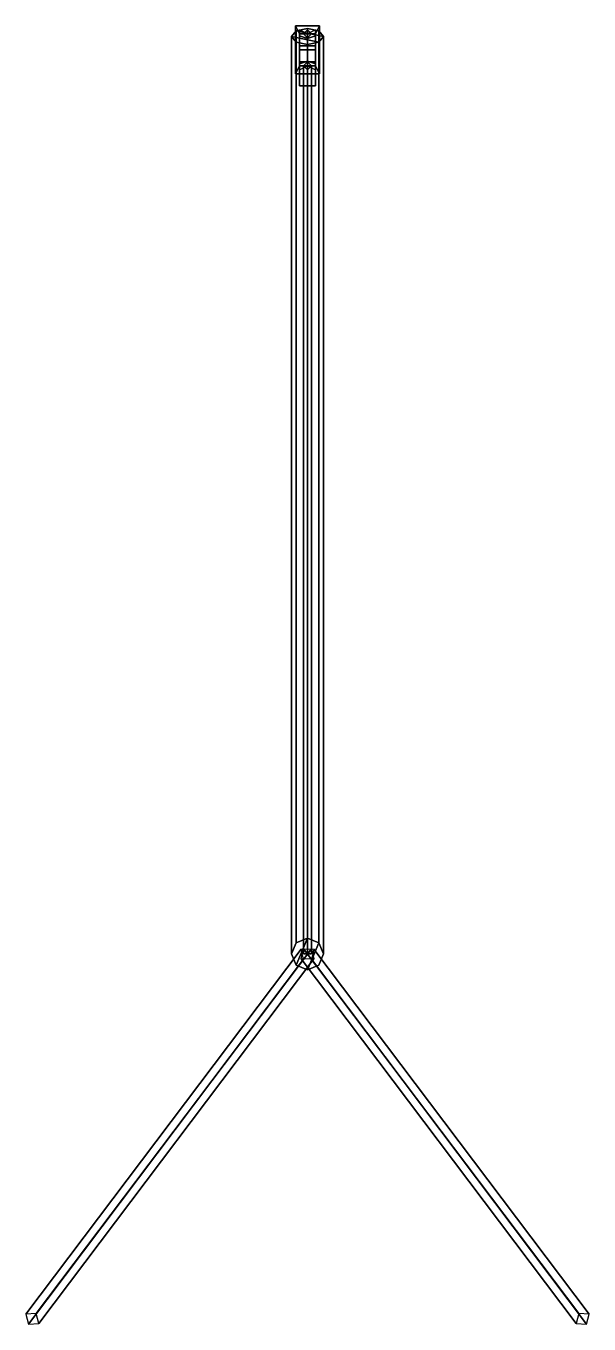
# Model space of a CAD drawing. Extents: x -0.71 to 0.71, y -0.01 to 3.25.
import ezdxf

# ---------------------------------------------------------------- set-up
doc = ezdxf.new("R2010")
doc.units = 0
doc.layers.add('CRANE', color=1, linetype='CONTINUOUS')

msp = doc.modelspace()

# ---------------------------------------------------------------- linework, layer by layer
at = {"layer": 'CRANE'}
for points in [[(-0.04, 3.2236, 3.38), (-0.0283, 3.2378, 3.3555), (-0.0283, 0.9483, 2.0337), (-0.04, 0.92, 2.05)], [(-0.0283, 3.2378, 3.3555), (-0.04, 3.2236, 3.38), (0.0283, 3.2095, 3.4045), (0.04, 3.2236, 3.38)], [(-0.02, 3.23, 2.74), (-0.02, 3.15, 2.74), (-0.03, 3.13, 2.84), (-0.03, 3.25, 2.84)], [(-0.03, 3.25, 2.84), (-0.03, 3.13, 2.84), (0.03, 3.13, 2.84), (0.03, 3.25, 2.84)], [(0.03, 3.25, 2.84), (0.02, 3.23, 2.74), (-0.02, 3.23, 2.74), (-0.03, 3.25, 2.84)], [(-0.0283, 3.2378, 3.3555), (0, 3.2436, 3.3454), (0, 0.96, 2.0269), (-0.0283, 0.9483, 2.0337)], [(0, 3.2436, 3.3454), (-0.0283, 3.2378, 3.3555), (0.04, 3.2236, 3.38), (0.0283, 3.2378, 3.3555)], [(0, 3.2183, 2.8683), (0, 3.23, 2.84), (-0.02, 3.24, 2.84), (-0.02, 3.2254, 2.8754)], [(-0.02, 3.2254, 2.8754), (-0.02, 3.24, 2.84), (-0.02, 3.14, 2.84), (-0.02, 3.1546, 2.8754)], [(-0.02, 3.15, 2.69), (-0.02, 3.23, 2.74), (0.02, 3.23, 2.74), (0.02, 3.15, 2.69)], [(-0.02, 3.15, 2.74), (-0.02, 3.23, 2.74), (-0.02, 3.15, 2.69), (-0.02, 3.1, 2.69)], [(-0.02, 3.23, 2.64), (-0.02, 3.19, 2.63), (0.02, 3.19, 2.63), (0.02, 3.23, 2.64)], [(-0.02, 3.16, 2.61), (-0.02, 3.19, 2.63), (-0.02, 3.23, 2.64), (-0.02, 3.2, 2.61)], [(-0.02, 3.2, 2.61), (-0.02, 3.23, 2.64), (0.02, 3.23, 2.64), (0.02, 3.2, 2.61)], [(0, 3.24, 2.84), (-0.01, 3.23, 2.84), (-0.01, 3.23, 3.34), (0, 3.24, 3.34)], [(-0.01, 3.23, 2.84), (0, 3.22, 2.84), (0, 3.22, 3.34), (-0.01, 3.23, 3.34)], [(0, 3.2436, 3.3454), (0.0283, 3.2378, 3.3555), (0.0283, 0.9483, 2.0337), (0, 0.96, 2.0269)], [(0, 3.23, 2.84), (0, 3.2183, 2.8683), (0.02, 3.2254, 2.8754), (0.02, 3.24, 2.84)], [(0.01, 3.23, 2.84), (0, 3.24, 2.84), (0, 3.24, 3.34), (0.01, 3.23, 3.34)], [(0, 3.22, 2.84), (0.01, 3.23, 2.84), (0.01, 3.23, 3.34), (0, 3.22, 3.34)], [(0.03, 3.13, 2.84), (0.02, 3.15, 2.74), (0.02, 3.23, 2.74), (0.03, 3.25, 2.84)], [(0.02, 3.24, 2.84), (0.02, 3.2254, 2.8754), (0.02, 3.1546, 2.8754), (0.02, 3.14, 2.84)], [(0.02, 3.15, 2.69), (0.02, 3.23, 2.74), (0.02, 3.15, 2.74), (0.02, 3.1, 2.69)], [(0.02, 3.23, 2.64), (0.02, 3.19, 2.63), (0.02, 3.16, 2.61), (0.02, 3.2, 2.61)], [(0.0283, 3.2378, 3.3555), (0.04, 3.2236, 3.38), (0.04, 0.92, 2.05), (0.0283, 0.9483, 2.0337)], [(-0.0283, 3.2095, 3.4045), (-0.04, 3.2236, 3.38), (-0.04, 0.92, 2.05), (-0.0283, 0.9483, 2.099)], [(-0.04, 3.2236, 3.38), (-0.0283, 3.2095, 3.4045), (0, 3.2036, 3.4146), (0.0283, 3.2095, 3.4045)], [(0, 3.2036, 3.4146), (-0.0283, 3.2095, 3.4045), (-0.0283, 0.9483, 2.099), (0, 0.96, 2.1193)], [(0, 3.19, 2.88), (0, 3.2183, 2.8683), (-0.02, 3.2254, 2.8754), (-0.02, 3.19, 2.89)], [(-0.02, 3.19, 2.89), (-0.02, 3.2254, 2.8754), (-0.02, 3.1546, 2.8754), (-0.02, 3.19, 2.89)], [(0.02, 3.2, 2.61), (0.02, 3.16, 2.61), (-0.02, 3.16, 2.61), (-0.02, 3.2, 2.61)], [(0, 3.2183, 2.8683), (0, 3.19, 2.88), (0.02, 3.19, 2.89), (0.02, 3.2254, 2.8754)], [(0.0283, 3.2095, 3.4045), (0, 3.2036, 3.4146), (0, 0.96, 2.1193), (0.0283, 0.9483, 2.099)], [(0.02, 3.2254, 2.8754), (0.02, 3.19, 2.89), (0.02, 3.19, 2.89), (0.02, 3.1546, 2.8754)], [(0.04, 3.2236, 3.38), (0.0283, 3.2095, 3.4045), (0.0283, 0.9483, 2.099), (0.04, 0.92, 2.05)], [(0, 3.1617, 2.8683), (0, 3.19, 2.88), (-0.02, 3.19, 2.89), (-0.02, 3.1546, 2.8754)], [(-0.02, 3.1, 2.64), (-0.02, 3.15, 2.66), (-0.02, 3.19, 2.63), (-0.02, 3.16, 2.61)], [(-0.02, 3.19, 2.63), (-0.02, 3.15, 2.66), (0.02, 3.15, 2.66), (0.02, 3.19, 2.63)], [(0, 3.15, 2.84), (0, 3.1617, 2.8683), (-0.02, 3.1546, 2.8754), (-0.02, 3.14, 2.84)], [(0, 3.19, 2.88), (0, 3.1617, 2.8683), (0.02, 3.1546, 2.8754), (0.02, 3.19, 2.89)], [(0, 3.1617, 2.8683), (0, 3.15, 2.84), (0.02, 3.14, 2.84), (0.02, 3.1546, 2.8754)], [(0.02, 3.19, 2.63), (0.02, 3.15, 2.66), (0.02, 3.1, 2.64), (0.02, 3.16, 2.61)], [(-0.03, 3.13, 2.84), (-0.02, 3.15, 2.74), (0.02, 3.15, 2.74), (0.03, 3.13, 2.84)], [(0.02, 3.16, 2.61), (0.02, 3.1, 2.64), (-0.02, 3.1, 2.64), (-0.02, 3.16, 2.61)], [(0.02, 3.1, 2.69), (0.02, 3.15, 2.74), (-0.02, 3.15, 2.74), (-0.02, 3.1, 2.69)], [(-0.02, 3.15, 2.66), (-0.02, 3.15, 2.69), (0.02, 3.15, 2.69), (0.02, 3.15, 2.66)], [(-0.02, 3.1, 2.69), (-0.02, 3.15, 2.69), (-0.02, 3.15, 2.66), (-0.02, 3.1, 2.64)], [(0, 3.16, 2.84), (-0.01, 3.15, 2.84), (-0.01, 3.15, 3.34), (0, 3.16, 3.34)], [(-0.01, 3.15, 2.84), (0, 3.14, 2.84), (0, 3.14, 3.34), (-0.01, 3.15, 3.34)], [(0, 3.15, 3.35), (-0.01, 3.15, 3.34), (-0.01, 0.92, 4.02), (0, 0.92, 4.03)], [(-0.01, 3.15, 3.34), (0, 3.15, 3.33), (0, 0.92, 4.01), (-0.01, 0.92, 4.02)], [(0.01, 3.15, 2.84), (0, 3.16, 2.84), (0, 3.16, 3.34), (0.01, 3.15, 3.34)], [(0, 3.14, 2.84), (0.01, 3.15, 2.84), (0.01, 3.15, 3.34), (0, 3.14, 3.34)], [(0.01, 3.15, 3.34), (0, 3.15, 3.35), (0, 0.92, 4.03), (0.01, 0.92, 4.02)], [(0, 3.15, 3.33), (0.01, 3.15, 3.34), (0.01, 0.92, 4.02), (0, 0.92, 4.01)], [(0.02, 3.15, 2.66), (0.02, 3.15, 2.69), (0.02, 3.1, 2.69), (0.02, 3.1, 2.64)], [(0.02, 3.1, 2.64), (0.02, 3.1, 2.69), (-0.02, 3.1, 2.69), (-0.02, 3.1, 2.64)], [(-0.0283, 0.9483, 4.04), (-0.04, 0.92, 4.04), (-0.0283, 0.8917, 4.04), (0, 0.96, 4.04)], [(-0.0283, 0.9483, 1.84), (-0.04, 0.92, 1.84), (-0.04, 0.92, 4.04), (-0.0283, 0.9483, 4.04)], [(0, 0.96, 1.84), (-0.0283, 0.9483, 1.84), (-0.0283, 0.9483, 4.04), (0, 0.96, 4.04)], [(0, 0.96, 4.04), (-0.0283, 0.8917, 4.04), (0, 0.88, 4.04), (0.0283, 0.9483, 4.04)], [(0.0283, 0.9483, 1.84), (0, 0.96, 1.84), (0, 0.96, 4.04), (0.0283, 0.9483, 4.04)], [(0.0283, 0.9483, 4.04), (0, 0.88, 4.04), (0.0283, 0.8917, 4.04), (0.04, 0.92, 4.04)], [(0.04, 0.92, 1.84), (0.0283, 0.9483, 1.84), (0.0283, 0.9483, 4.04), (0.04, 0.92, 4.04)], [(-0.016, 0.932, 3.49), (0.0099, 0.9331, 3.4785), (-0.6805, 0.0169, 1.8402), (-0.7063, 0.0159, 1.8517)], [(-0.0099, 0.9069, 3.5015), (-0.016, 0.932, 3.49), (-0.7063, 0.0159, 1.8517), (-0.7002, -0.0092, 1.8632)], [(0.0099, 0.9331, 3.4785), (0.016, 0.908, 3.49), (-0.6744, -0.0082, 1.8517), (-0.6805, 0.0169, 1.8402)], [(-0.04, 0.92, 1.84), (-0.0283, 0.8917, 1.84), (-0.0283, 0.8917, 4.04), (-0.04, 0.92, 4.04)], [(-0.016, 0.908, 3.49), (-0.0099, 0.9331, 3.4785), (0.6805, 0.0169, 1.8402), (0.6744, -0.0082, 1.8517)], [(-0.0099, 0.9331, 3.4785), (0.016, 0.932, 3.49), (0.7063, 0.0159, 1.8517), (0.6805, 0.0169, 1.8402)], [(0.016, 0.932, 3.49), (0.0099, 0.9069, 3.5015), (0.7002, -0.0092, 1.8632), (0.7063, 0.0159, 1.8517)], [(0.0283, 0.8917, 1.84), (0.04, 0.92, 1.84), (0.04, 0.92, 4.04), (0.0283, 0.8917, 4.04)], [(0.016, 0.908, 3.49), (-0.0099, 0.9069, 3.5015), (-0.7002, -0.0092, 1.8632), (-0.6744, -0.0082, 1.8517)], [(-0.0283, 0.8917, 1.84), (0, 0.88, 1.84), (0, 0.88, 4.04), (-0.0283, 0.8917, 4.04)], [(0.0099, 0.9069, 3.5015), (-0.016, 0.908, 3.49), (0.6744, -0.0082, 1.8517), (0.7002, -0.0092, 1.8632)], [(0, 0.88, 1.84), (0.0283, 0.8917, 1.84), (0.0283, 0.8917, 4.04), (0, 0.88, 4.04)]]:
    msp.add_3dface(points, dxfattribs=at)

doc.saveas('drawing.dxf')
